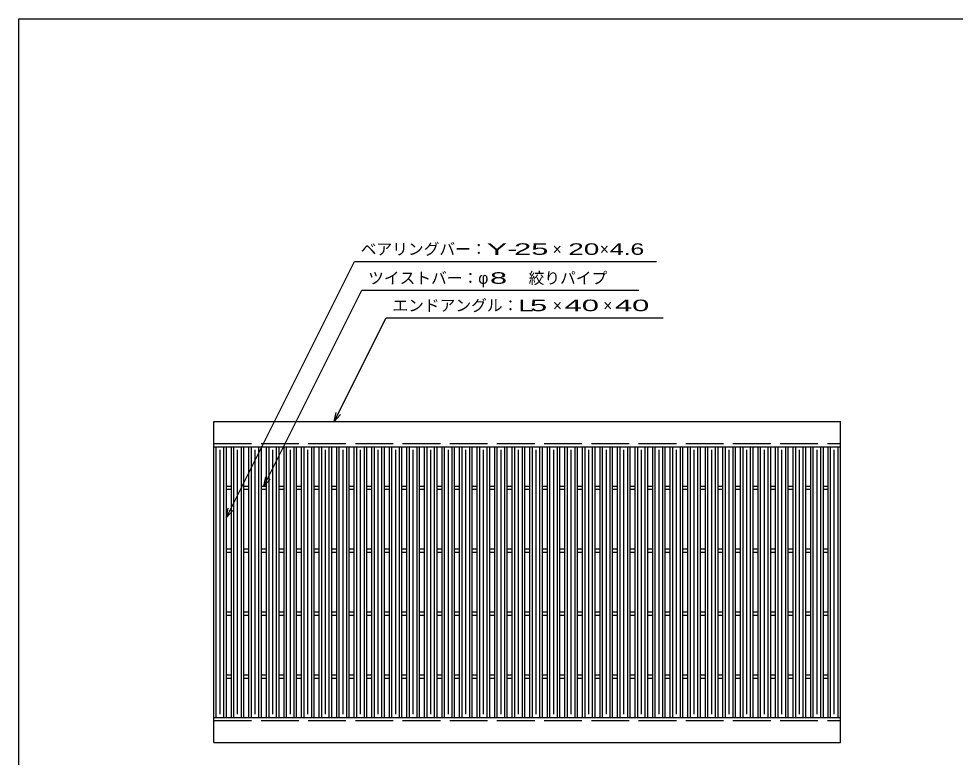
# Model space of a CAD drawing. Units: millimetres, scale not verified. Extents: x -1820 to 1724, y -1285 to 1059.
# Drawn here: x -1736 to -248, y -114 to 1059 of the extents above; entities that cross this region are included whole.
import ezdxf
from ezdxf.enums import TextEntityAlignment as Align

# ---------------------------------------------------------------- set-up
doc = ezdxf.new("R2010")
doc.units = ezdxf.units.MM
doc.header["$LTSCALE"] = 10
doc.linetypes.add('DASHED', pattern=[7.5, 6, -1.5])
for name, color, linetype, lineweight in [('0_2', 150, 'Continuous', 25), ('16', 3, 'Continuous', 25), ('22', 2, 'Continuous', 25)]:
    doc.layers.add(name, color=color, linetype=linetype, lineweight=lineweight)
doc.styles.add('ベクトル', font='')
doc.styles.get('ベクトル').set_extended_font_data('ベクトル')

msp = doc.modelspace()

# ---------------------------------------------------------------- linework, layer by layer
at = {"layer": '0_2'}
for p, q in [((-1736, -1141), (-1736, 1059)), ((-1736, 1059), (1724, 1059))]:
    msp.add_line(p, q, dxfattribs=at)
at = {"layer": '16'}
for p, q in [((-1426, 419), (-430, 419)), ((-1426, 379), (-1426, 419)), ((-430, 379), (-430, 419)), ((-1426, 379), (-430, 379)), ((-1426, -51), (-1426, 379)), ((-1426, 379), (-1406, 379)), ((-1422, -51), (-1422, 379)), ((-1416, -46), (-1416, 374)), ((-1410, -51), (-1410, 379)), ((-1406, -51), (-1406, 379)), ((-1398.1, -51), (-1398.1, 379)), ((-1398.1, 379), (-1378.1, 379)), ((-1394.1, -51), (-1394.1, 379)), ((-1388.1, -46), (-1388.1, 374)), ((-1382.1, -51), (-1382.1, 379)), ((-1378.1, -51), (-1378.1, 379)), ((-1370.2, -51), (-1370.2, 379)), ((-1370.2, 379), (-1350.2, 379)), ((-1366.2, -51), (-1366.2, 379)), ((-1360.2, -46), (-1360.2, 374)), ((-1354.2, -51), (-1354.2, 379)), ((-1350.2, -51), (-1350.2, 379)), ((-1342.3, -51), (-1342.3, 379)), ((-1342.3, 379), (-1322.3, 379)), ((-1338.3, -51), (-1338.3, 379)), ((-1332.3, -46), (-1332.3, 374)), ((-1326.3, -51), (-1326.3, 379)), ((-1322.3, -51), (-1322.3, 379)), ((-1314.4, -51), (-1314.4, 379)), ((-1314.4, 379), (-1294.4, 379)), ((-1310.4, -51), (-1310.4, 379)), ((-1304.4, -46), (-1304.4, 374)), ((-1298.4, -51), (-1298.4, 379)), ((-1294.4, -51), (-1294.4, 379)), ((-1286.5, -51), (-1286.5, 379)), ((-1286.5, 379), (-1266.5, 379)), ((-1282.5, -51), (-1282.5, 379)), ((-1276.5, -46), (-1276.5, 374)), ((-1270.5, -51), (-1270.5, 379)), ((-1266.5, -51), (-1266.5, 379)), ((-1258.6, -51), (-1258.6, 379)), ((-1258.6, 379), (-1238.6, 379)), ((-1254.6, -51), (-1254.6, 379)), ((-1248.6, -46), (-1248.6, 374)), ((-1242.6, -51), (-1242.6, 379)), ((-1238.6, -51), (-1238.6, 379)), ((-1230.7, -51), (-1230.7, 379)), ((-1230.7, 379), (-1210.7, 379)), ((-1226.7, -51), (-1226.7, 379)), ((-1220.7, -46), (-1220.7, 374)), ((-1214.7, -51), (-1214.7, 379)), ((-1210.7, -51), (-1210.7, 379)), ((-1202.8, -51), (-1202.8, 379)), ((-1202.8, 379), (-1182.8, 379)), ((-1198.8, -51), (-1198.8, 379)), ((-1192.8, -46), (-1192.8, 374)), ((-1186.8, -51), (-1186.8, 379)), ((-1182.8, -51), (-1182.8, 379)), ((-1174.9, -51), (-1174.9, 379)), ((-1174.9, 379), (-1154.9, 379)), ((-1170.9, -51), (-1170.9, 379)), ((-1164.9, -46), (-1164.9, 374)), ((-1158.9, -51), (-1158.9, 379)), ((-1154.9, -51), (-1154.9, 379)), ((-1147, -51), (-1147, 379)), ((-1147, 379), (-1127, 379)), ((-1143, -51), (-1143, 379)), ((-1137, -46), (-1137, 374)), ((-1131, -51), (-1131, 379)), ((-1127, -51), (-1127, 379)), ((-1119.1, -51), (-1119.1, 379)), ((-1119.1, 379), (-1099.1, 379)), ((-1115.1, -51), (-1115.1, 379)), ((-1109.1, -46), (-1109.1, 374)), ((-1103.1, -51), (-1103.1, 379)), ((-1099.1, -51), (-1099.1, 379)), ((-1091.2, -51), (-1091.2, 379)), ((-1091.2, 379), (-1071.2, 379)), ((-1087.2, -51), (-1087.2, 379)), ((-1081.2, -46), (-1081.2, 374)), ((-1075.2, -51), (-1075.2, 379)), ((-1071.2, -51), (-1071.2, 379)), ((-1063.3, -51), (-1063.3, 379)), ((-1063.3, 379), (-1043.3, 379)), ((-1059.3, -51), (-1059.3, 379)), ((-1053.3, -46), (-1053.3, 374)), ((-1047.3, -51), (-1047.3, 379)), ((-1043.3, -51), (-1043.3, 379)), ((-1035.4, -51), (-1035.4, 379)), ((-1035.4, 379), (-1015.4, 379)), ((-1031.4, -51), (-1031.4, 379)), ((-1025.4, -46), (-1025.4, 374)), ((-1019.4, -51), (-1019.4, 379)), ((-1015.4, -51), (-1015.4, 379)), ((-1007.5, -51), (-1007.5, 379)), ((-1007.5, 379), (-987.5, 379)), ((-1003.5, -51), (-1003.5, 379)), ((-997.5, -46), (-997.5, 374)), ((-991.5, -51), (-991.5, 379)), ((-987.5, -51), (-987.5, 379)), ((-979.6, -51), (-979.6, 379)), ((-979.6, 379), (-959.6, 379)), ((-975.6, -51), (-975.6, 379)), ((-969.6, -46), (-969.6, 374)), ((-963.6, -51), (-963.6, 379)), ((-959.6, -51), (-959.6, 379)), ((-951.7, -51), (-951.7, 379)), ((-951.7, 379), (-931.7, 379)), ((-947.7, -51), (-947.7, 379)), ((-941.7, -46), (-941.7, 374)), ((-935.7, -51), (-935.7, 379)), ((-931.7, -51), (-931.7, 379)), ((-923.8, -51), (-923.8, 379)), ((-923.8, 379), (-903.8, 379)), ((-919.8, -51), (-919.8, 379)), ((-913.8, -46), (-913.8, 374)), ((-907.8, -51), (-907.8, 379)), ((-903.8, -51), (-903.8, 379)), ((-895.9, -51), (-895.9, 379)), ((-895.9, 379), (-875.9, 379)), ((-891.9, -51), (-891.9, 379)), ((-885.9, -46), (-885.9, 374)), ((-879.9, -51), (-879.9, 379)), ((-875.9, -51), (-875.9, 379)), ((-868, -51), (-868, 379)), ((-868, 379), (-848, 379)), ((-864, -51), (-864, 379)), ((-858, -46), (-858, 374)), ((-852, -51), (-852, 379)), ((-848, -51), (-848, 379)), ((-840.1, -51), (-840.1, 379)), ((-840.1, 379), (-820.1, 379)), ((-836.1, -51), (-836.1, 379)), ((-830.1, -46), (-830.1, 374)), ((-824.1, -51), (-824.1, 379)), ((-820.1, -51), (-820.1, 379)), ((-812.2, -51), (-812.2, 379)), ((-812.2, 379), (-792.2, 379)), ((-808.2, -51), (-808.2, 379)), ((-802.2, -46), (-802.2, 374)), ((-796.2, -51), (-796.2, 379)), ((-792.2, -51), (-792.2, 379)), ((-784.3, -51), (-784.3, 379)), ((-784.3, 379), (-764.3, 379)), ((-780.3, -51), (-780.3, 379)), ((-774.3, -46), (-774.3, 374)), ((-768.3, -51), (-768.3, 379)), ((-764.3, -51), (-764.3, 379)), ((-756.4, -51), (-756.4, 379)), ((-756.4, 379), (-736.4, 379)), ((-752.4, -51), (-752.4, 379)), ((-746.4, -46), (-746.4, 374)), ((-740.4, -51), (-740.4, 379)), ((-736.4, -51), (-736.4, 379)), ((-728.5, -51), (-728.5, 379)), ((-728.5, 379), (-708.5, 379)), ((-724.5, -51), (-724.5, 379)), ((-718.5, -46), (-718.5, 374)), ((-712.5, -51), (-712.5, 379)), ((-708.5, -51), (-708.5, 379)), ((-700.6, -51), (-700.6, 379)), ((-700.6, 379), (-680.6, 379)), ((-696.6, -51), (-696.6, 379)), ((-690.6, -46), (-690.6, 374)), ((-684.6, -51), (-684.6, 379)), ((-680.6, -51), (-680.6, 379)), ((-672.7, -51), (-672.7, 379)), ((-672.7, 379), (-652.7, 379)), ((-668.7, -51), (-668.7, 379)), ((-662.7, -46), (-662.7, 374)), ((-656.7, -51), (-656.7, 379)), ((-652.7, -51), (-652.7, 379)), ((-644.8, -51), (-644.8, 379)), ((-644.8, 379), (-624.8, 379)), ((-640.8, -51), (-640.8, 379)), ((-634.8, -46), (-634.8, 374)), ((-628.8, -51), (-628.8, 379)), ((-624.8, -51), (-624.8, 379)), ((-616.9, -51), (-616.9, 379)), ((-616.9, 379), (-596.9, 379)), ((-612.9, -51), (-612.9, 379)), ((-606.9, -46), (-606.9, 374)), ((-600.9, -51), (-600.9, 379)), ((-596.9, -51), (-596.9, 379)), ((-589, -51), (-589, 379)), ((-589, 379), (-569, 379)), ((-585, -51), (-585, 379)), ((-579, -46), (-579, 374)), ((-573, -51), (-573, 379)), ((-569, -51), (-569, 379)), ((-561.1, -51), (-561.1, 379)), ((-561.1, 379), (-541.1, 379)), ((-557.1, -51), (-557.1, 379)), ((-551.1, -46), (-551.1, 374)), ((-545.1, -51), (-545.1, 379)), ((-541.1, -51), (-541.1, 379)), ((-533.2, -51), (-533.2, 379)), ((-533.2, 379), (-513.2, 379)), ((-529.2, -51), (-529.2, 379)), ((-523.2, -46), (-523.2, 374)), ((-517.2, -51), (-517.2, 379)), ((-513.2, -51), (-513.2, 379)), ((-505.3, -51), (-505.3, 379)), ((-505.3, 379), (-485.3, 379)), ((-501.3, -51), (-501.3, 379)), ((-495.3, -46), (-495.3, 374)), ((-489.3, -51), (-489.3, 379)), ((-485.3, -51), (-485.3, 379)), ((-477.4, -51), (-477.4, 379)), ((-477.4, 379), (-457.4, 379)), ((-473.4, -51), (-473.4, 379)), ((-467.4, -46), (-467.4, 374)), ((-461.4, -51), (-461.4, 379)), ((-457.4, -51), (-457.4, 379)), ((-450, -51), (-450, 379)), ((-450, 379), (-430, 379)), ((-446, -51), (-446, 379)), ((-440, -46), (-440, 374)), ((-434, -51), (-434, 379)), ((-430, -51), (-430, 379)), ((-1406, 316.5), (-1398.1, 316.5)), ((-1378.1, 316.5), (-1370.2, 316.5)), ((-1350.2, 316.5), (-1342.3, 316.5)), ((-1322.3, 316.5), (-1314.4, 316.5)), ((-1294.4, 316.5), (-1286.5, 316.5)), ((-1266.5, 316.5), (-1258.6, 316.5)), ((-1238.6, 316.5), (-1230.7, 316.5)), ((-1210.7, 316.5), (-1202.8, 316.5)), ((-1182.8, 316.5), (-1174.9, 316.5)), ((-1154.9, 316.5), (-1147, 316.5)), ((-1127, 316.5), (-1119.1, 316.5)), ((-1099.1, 316.5), (-1091.2, 316.5)), ((-1071.2, 316.5), (-1063.3, 316.5)), ((-1043.3, 316.5), (-1035.4, 316.5)), ((-1015.4, 316.5), (-1007.5, 316.5)), ((-987.5, 316.5), (-979.6, 316.5)), ((-959.6, 316.5), (-951.7, 316.5)), ((-931.7, 316.5), (-923.8, 316.5)), ((-903.8, 316.5), (-895.9, 316.5)), ((-875.9, 316.5), (-868, 316.5)), ((-848, 316.5), (-840.1, 316.5)), ((-820.1, 316.5), (-812.2, 316.5)), ((-792.2, 316.5), (-784.3, 316.5)), ((-764.3, 316.5), (-756.4, 316.5)), ((-736.4, 316.5), (-728.5, 316.5)), ((-708.5, 316.5), (-700.6, 316.5)), ((-680.6, 316.5), (-672.7, 316.5)), ((-652.7, 316.5), (-644.8, 316.5)), ((-624.8, 316.5), (-616.9, 316.5)), ((-596.9, 316.5), (-589, 316.5)), ((-569, 316.5), (-561.1, 316.5)), ((-541.1, 316.5), (-533.2, 316.5)), ((-513.2, 316.5), (-505.3, 316.5)), ((-485.3, 316.5), (-477.4, 316.5)), ((-457.4, 316.5), (-449.5, 316.5)), ((-1406, 311.5), (-1398.1, 311.5)), ((-1378.1, 311.5), (-1370.2, 311.5)), ((-1350.2, 311.5), (-1342.3, 311.5)), ((-1322.3, 311.5), (-1314.4, 311.5)), ((-1294.4, 311.5), (-1286.5, 311.5)), ((-1266.5, 311.5), (-1258.6, 311.5)), ((-1238.6, 311.5), (-1230.7, 311.5)), ((-1210.7, 311.5), (-1202.8, 311.5)), ((-1182.8, 311.5), (-1174.9, 311.5)), ((-1154.9, 311.5), (-1147, 311.5)), ((-1127, 311.5), (-1119.1, 311.5)), ((-1099.1, 311.5), (-1091.2, 311.5)), ((-1071.2, 311.5), (-1063.3, 311.5)), ((-1043.3, 311.5), (-1035.4, 311.5)), ((-1015.4, 311.5), (-1007.5, 311.5)), ((-987.5, 311.5), (-979.6, 311.5)), ((-959.6, 311.5), (-951.7, 311.5)), ((-931.7, 311.5), (-923.8, 311.5)), ((-903.8, 311.5), (-895.9, 311.5)), ((-875.9, 311.5), (-868, 311.5)), ((-848, 311.5), (-840.1, 311.5)), ((-820.1, 311.5), (-812.2, 311.5)), ((-792.2, 311.5), (-784.3, 311.5)), ((-764.3, 311.5), (-756.4, 311.5)), ((-736.4, 311.5), (-728.5, 311.5)), ((-708.5, 311.5), (-700.6, 311.5)), ((-680.6, 311.5), (-672.7, 311.5)), ((-652.7, 311.5), (-644.8, 311.5)), ((-624.8, 311.5), (-616.9, 311.5)), ((-596.9, 311.5), (-589, 311.5)), ((-569, 311.5), (-561.1, 311.5)), ((-541.1, 311.5), (-533.2, 311.5)), ((-513.2, 311.5), (-505.3, 311.5)), ((-485.3, 311.5), (-477.4, 311.5)), ((-457.4, 311.5), (-449.5, 311.5)), ((-1406, 216.5), (-1398.1, 216.5)), ((-1406, 211.5), (-1398.1, 211.5)), ((-1378.1, 216.5), (-1370.2, 216.5)), ((-1378.1, 211.5), (-1370.2, 211.5)), ((-1350.2, 216.5), (-1342.3, 216.5)), ((-1350.2, 211.5), (-1342.3, 211.5)), ((-1322.3, 216.5), (-1314.4, 216.5)), ((-1322.3, 211.5), (-1314.4, 211.5)), ((-1294.4, 216.5), (-1286.5, 216.5)), ((-1294.4, 211.5), (-1286.5, 211.5)), ((-1266.5, 216.5), (-1258.6, 216.5)), ((-1266.5, 211.5), (-1258.6, 211.5)), ((-1238.6, 216.5), (-1230.7, 216.5)), ((-1238.6, 211.5), (-1230.7, 211.5)), ((-1210.7, 216.5), (-1202.8, 216.5)), ((-1210.7, 211.5), (-1202.8, 211.5)), ((-1182.8, 216.5), (-1174.9, 216.5)), ((-1182.8, 211.5), (-1174.9, 211.5)), ((-1154.9, 216.5), (-1147, 216.5)), ((-1154.9, 211.5), (-1147, 211.5)), ((-1127, 216.5), (-1119.1, 216.5)), ((-1127, 211.5), (-1119.1, 211.5)), ((-1099.1, 216.5), (-1091.2, 216.5)), ((-1099.1, 211.5), (-1091.2, 211.5)), ((-1071.2, 216.5), (-1063.3, 216.5)), ((-1071.2, 211.5), (-1063.3, 211.5)), ((-1043.3, 216.5), (-1035.4, 216.5)), ((-1043.3, 211.5), (-1035.4, 211.5)), ((-1015.4, 216.5), (-1007.5, 216.5)), ((-1015.4, 211.5), (-1007.5, 211.5)), ((-987.5, 216.5), (-979.6, 216.5)), ((-987.5, 211.5), (-979.6, 211.5)), ((-959.6, 216.5), (-951.7, 216.5)), ((-959.6, 211.5), (-951.7, 211.5)), ((-931.7, 216.5), (-923.8, 216.5)), ((-931.7, 211.5), (-923.8, 211.5)), ((-903.8, 216.5), (-895.9, 216.5)), ((-903.8, 211.5), (-895.9, 211.5)), ((-875.9, 216.5), (-868, 216.5)), ((-875.9, 211.5), (-868, 211.5)), ((-848, 216.5), (-840.1, 216.5)), ((-848, 211.5), (-840.1, 211.5)), ((-820.1, 216.5), (-812.2, 216.5)), ((-820.1, 211.5), (-812.2, 211.5)), ((-792.2, 216.5), (-784.3, 216.5)), ((-792.2, 211.5), (-784.3, 211.5)), ((-764.3, 216.5), (-756.4, 216.5)), ((-764.3, 211.5), (-756.4, 211.5)), ((-736.4, 216.5), (-728.5, 216.5)), ((-736.4, 211.5), (-728.5, 211.5)), ((-708.5, 216.5), (-700.6, 216.5)), ((-708.5, 211.5), (-700.6, 211.5)), ((-680.6, 216.5), (-672.7, 216.5)), ((-680.6, 211.5), (-672.7, 211.5)), ((-652.7, 216.5), (-644.8, 216.5)), ((-652.7, 211.5), (-644.8, 211.5)), ((-624.8, 216.5), (-616.9, 216.5)), ((-624.8, 211.5), (-616.9, 211.5)), ((-596.9, 216.5), (-589, 216.5)), ((-596.9, 211.5), (-589, 211.5)), ((-569, 216.5), (-561.1, 216.5)), ((-569, 211.5), (-561.1, 211.5)), ((-541.1, 216.5), (-533.2, 216.5)), ((-541.1, 211.5), (-533.2, 211.5)), ((-513.2, 216.5), (-505.3, 216.5)), ((-513.2, 211.5), (-505.3, 211.5)), ((-485.3, 216.5), (-477.4, 216.5)), ((-485.3, 211.5), (-477.4, 211.5)), ((-457.4, 216.5), (-449.5, 216.5)), ((-457.4, 211.5), (-449.5, 211.5)), ((-1406, 116.5), (-1398.1, 116.5)), ((-1406, 111.5), (-1398.1, 111.5)), ((-1378.1, 116.5), (-1370.2, 116.5)), ((-1378.1, 111.5), (-1370.2, 111.5)), ((-1350.2, 116.5), (-1342.3, 116.5)), ((-1350.2, 111.5), (-1342.3, 111.5)), ((-1322.3, 116.5), (-1314.4, 116.5)), ((-1322.3, 111.5), (-1314.4, 111.5)), ((-1294.4, 116.5), (-1286.5, 116.5)), ((-1294.4, 111.5), (-1286.5, 111.5)), ((-1266.5, 116.5), (-1258.6, 116.5)), ((-1266.5, 111.5), (-1258.6, 111.5)), ((-1238.6, 116.5), (-1230.7, 116.5)), ((-1238.6, 111.5), (-1230.7, 111.5)), ((-1210.7, 116.5), (-1202.8, 116.5)), ((-1210.7, 111.5), (-1202.8, 111.5)), ((-1182.8, 116.5), (-1174.9, 116.5)), ((-1182.8, 111.5), (-1174.9, 111.5)), ((-1154.9, 116.5), (-1147, 116.5)), ((-1154.9, 111.5), (-1147, 111.5)), ((-1127, 116.5), (-1119.1, 116.5)), ((-1127, 111.5), (-1119.1, 111.5)), ((-1099.1, 116.5), (-1091.2, 116.5)), ((-1099.1, 111.5), (-1091.2, 111.5)), ((-1071.2, 116.5), (-1063.3, 116.5)), ((-1071.2, 111.5), (-1063.3, 111.5)), ((-1043.3, 116.5), (-1035.4, 116.5)), ((-1043.3, 111.5), (-1035.4, 111.5)), ((-1015.4, 116.5), (-1007.5, 116.5)), ((-1015.4, 111.5), (-1007.5, 111.5)), ((-987.5, 116.5), (-979.6, 116.5)), ((-987.5, 111.5), (-979.6, 111.5)), ((-959.6, 116.5), (-951.7, 116.5)), ((-959.6, 111.5), (-951.7, 111.5)), ((-931.7, 116.5), (-923.8, 116.5)), ((-931.7, 111.5), (-923.8, 111.5)), ((-903.8, 116.5), (-895.9, 116.5)), ((-903.8, 111.5), (-895.9, 111.5)), ((-875.9, 116.5), (-868, 116.5)), ((-875.9, 111.5), (-868, 111.5)), ((-848, 116.5), (-840.1, 116.5)), ((-848, 111.5), (-840.1, 111.5)), ((-820.1, 116.5), (-812.2, 116.5)), ((-820.1, 111.5), (-812.2, 111.5)), ((-792.2, 116.5), (-784.3, 116.5)), ((-792.2, 111.5), (-784.3, 111.5)), ((-764.3, 116.5), (-756.4, 116.5)), ((-764.3, 111.5), (-756.4, 111.5)), ((-736.4, 116.5), (-728.5, 116.5)), ((-736.4, 111.5), (-728.5, 111.5)), ((-708.5, 116.5), (-700.6, 116.5)), ((-708.5, 111.5), (-700.6, 111.5)), ((-680.6, 116.5), (-672.7, 116.5)), ((-680.6, 111.5), (-672.7, 111.5)), ((-652.7, 116.5), (-644.8, 116.5)), ((-652.7, 111.5), (-644.8, 111.5)), ((-624.8, 116.5), (-616.9, 116.5)), ((-624.8, 111.5), (-616.9, 111.5)), ((-596.9, 116.5), (-589, 116.5)), ((-596.9, 111.5), (-589, 111.5)), ((-569, 116.5), (-561.1, 116.5)), ((-569, 111.5), (-561.1, 111.5)), ((-541.1, 116.5), (-533.2, 116.5)), ((-541.1, 111.5), (-533.2, 111.5)), ((-513.2, 116.5), (-505.3, 116.5)), ((-513.2, 111.5), (-505.3, 111.5)), ((-485.3, 116.5), (-477.4, 116.5)), ((-485.3, 111.5), (-477.4, 111.5)), ((-457.4, 116.5), (-449.5, 116.5)), ((-457.4, 111.5), (-449.5, 111.5)), ((-1406, 16.5), (-1398.1, 16.5)), ((-1378.1, 16.5), (-1370.2, 16.5)), ((-1350.2, 16.5), (-1342.3, 16.5)), ((-1322.3, 16.5), (-1314.4, 16.5)), ((-1294.4, 16.5), (-1286.5, 16.5)), ((-1266.5, 16.5), (-1258.6, 16.5)), ((-1238.6, 16.5), (-1230.7, 16.5)), ((-1210.7, 16.5), (-1202.8, 16.5)), ((-1182.8, 16.5), (-1174.9, 16.5)), ((-1154.9, 16.5), (-1147, 16.5)), ((-1127, 16.5), (-1119.1, 16.5)), ((-1099.1, 16.5), (-1091.2, 16.5)), ((-1071.2, 16.5), (-1063.3, 16.5)), ((-1043.3, 16.5), (-1035.4, 16.5)), ((-1015.4, 16.5), (-1007.5, 16.5)), ((-987.5, 16.5), (-979.6, 16.5)), ((-959.6, 16.5), (-951.7, 16.5)), ((-931.7, 16.5), (-923.8, 16.5)), ((-903.8, 16.5), (-895.9, 16.5)), ((-875.9, 16.5), (-868, 16.5)), ((-848, 16.5), (-840.1, 16.5)), ((-820.1, 16.5), (-812.2, 16.5)), ((-792.2, 16.5), (-784.3, 16.5)), ((-764.3, 16.5), (-756.4, 16.5)), ((-736.4, 16.5), (-728.5, 16.5)), ((-708.5, 16.5), (-700.6, 16.5)), ((-680.6, 16.5), (-672.7, 16.5)), ((-652.7, 16.5), (-644.8, 16.5)), ((-624.8, 16.5), (-616.9, 16.5)), ((-596.9, 16.5), (-589, 16.5)), ((-569, 16.5), (-561.1, 16.5)), ((-541.1, 16.5), (-533.2, 16.5)), ((-513.2, 16.5), (-505.3, 16.5)), ((-485.3, 16.5), (-477.4, 16.5)), ((-457.4, 16.5), (-449.5, 16.5)), ((-1406, 11.5), (-1398.1, 11.5)), ((-1378.1, 11.5), (-1370.2, 11.5)), ((-1350.2, 11.5), (-1342.3, 11.5)), ((-1322.3, 11.5), (-1314.4, 11.5)), ((-1294.4, 11.5), (-1286.5, 11.5)), ((-1266.5, 11.5), (-1258.6, 11.5)), ((-1238.6, 11.5), (-1230.7, 11.5)), ((-1210.7, 11.5), (-1202.8, 11.5)), ((-1182.8, 11.5), (-1174.9, 11.5)), ((-1154.9, 11.5), (-1147, 11.5)), ((-1127, 11.5), (-1119.1, 11.5)), ((-1099.1, 11.5), (-1091.2, 11.5)), ((-1071.2, 11.5), (-1063.3, 11.5)), ((-1043.3, 11.5), (-1035.4, 11.5)), ((-1015.4, 11.5), (-1007.5, 11.5)), ((-987.5, 11.5), (-979.6, 11.5)), ((-959.6, 11.5), (-951.7, 11.5)), ((-931.7, 11.5), (-923.8, 11.5)), ((-903.8, 11.5), (-895.9, 11.5)), ((-875.9, 11.5), (-868, 11.5)), ((-848, 11.5), (-840.1, 11.5)), ((-820.1, 11.5), (-812.2, 11.5)), ((-792.2, 11.5), (-784.3, 11.5)), ((-764.3, 11.5), (-756.4, 11.5)), ((-736.4, 11.5), (-728.5, 11.5)), ((-708.5, 11.5), (-700.6, 11.5)), ((-680.6, 11.5), (-672.7, 11.5)), ((-652.7, 11.5), (-644.8, 11.5)), ((-624.8, 11.5), (-616.9, 11.5)), ((-596.9, 11.5), (-589, 11.5)), ((-569, 11.5), (-561.1, 11.5)), ((-541.1, 11.5), (-533.2, 11.5)), ((-513.2, 11.5), (-505.3, 11.5)), ((-485.3, 11.5), (-477.4, 11.5)), ((-457.4, 11.5), (-449.5, 11.5)), ((-1426, -51), (-430, -51)), ((-1426, -91), (-1426, -51)), ((-1426, -51), (-1406, -51)), ((-1398.1, -51), (-1378.1, -51)), ((-1370.2, -51), (-1350.2, -51)), ((-1342.3, -51), (-1322.3, -51)), ((-1314.4, -51), (-1294.4, -51)), ((-1286.5, -51), (-1266.5, -51)), ((-1258.6, -51), (-1238.6, -51)), ((-1230.7, -51), (-1210.7, -51)), ((-1202.8, -51), (-1182.8, -51)), ((-1174.9, -51), (-1154.9, -51)), ((-1147, -51), (-1127, -51)), ((-1119.1, -51), (-1099.1, -51)), ((-1091.2, -51), (-1071.2, -51)), ((-1063.3, -51), (-1043.3, -51)), ((-1035.4, -51), (-1015.4, -51)), ((-1007.5, -51), (-987.5, -51)), ((-979.6, -51), (-959.6, -51)), ((-951.7, -51), (-931.7, -51)), ((-923.8, -51), (-903.8, -51)), ((-895.9, -51), (-875.9, -51)), ((-868, -51), (-848, -51)), ((-840.1, -51), (-820.1, -51)), ((-812.2, -51), (-792.2, -51)), ((-784.3, -51), (-764.3, -51)), ((-756.4, -51), (-736.4, -51)), ((-728.5, -51), (-708.5, -51)), ((-700.6, -51), (-680.6, -51)), ((-672.7, -51), (-652.7, -51)), ((-644.8, -51), (-624.8, -51)), ((-616.9, -51), (-596.9, -51)), ((-589, -51), (-569, -51)), ((-561.1, -51), (-541.1, -51)), ((-533.2, -51), (-513.2, -51)), ((-505.3, -51), (-485.3, -51)), ((-477.4, -51), (-457.4, -51)), ((-450, -51), (-430, -51)), ((-430, -91), (-430, -51)), ((-1426, -91), (-430, -91))]:
    msp.add_line(p, q, dxfattribs=at)
at = {"layer": '16', "linetype": 'DASHED'}
for p, q in [((-1426, 384), (-430, 384)), ((-1426, -56), (-430, -56))]:
    msp.add_line(p, q, dxfattribs=at)
at = {"layer": '22', "color": 4}
for p, q in [((-1406, 266.5), (-1202.5, 673.5)), ((-1202.5, 673.5), (-722.5, 673.5)), ((-1346.25, 316.5), (-1190.75, 627.5)), ((-1190.75, 627.5), (-750.75, 627.5)), ((-1234.65, 419), (-1152.15, 584)), ((-1152.15, 584), (-712.15, 584)), ((-1234.65, 419), (-1231.65, 433.6)), ((-1234.65, 419), (-1224.65, 430)), ((-1346.25, 316.5), (-1343.25, 331.1)), ((-1346.25, 316.5), (-1336.25, 327.5)), ((-1406, 266.5), (-1403, 281.1)), ((-1406, 266.5), (-1396, 277.5))]:
    msp.add_line(p, q, dxfattribs=at)

# ---------------------------------------------------------------- texts
at = {"layer": '22', "style": 'ベクトル'}
for s, p in [('ベアリングバー：', (-1192.5, 693)), ('×', (-887.5, 693)), ('×', (-812.5, 693)), ('ツイストバー：', (-1180.75, 647)), ('絞りパイプ', (-925.75, 647)), ('φ', (-1005.75, 647)), ('エンドアングル：', (-1142.15, 603.5)), ('×', (-887.15, 603.5)), ('×', (-807.15, 603.5))]:
    msp.add_text(s, height=18.33, dxfattribs=at).set_placement(p, align=Align.MIDDLE_LEFT)
for s, width, p in [('Y-', 2, (-992.5, 693)), (' 25 ', 2, (-962.5, 693)), ('20', 1.8, (-862.5, 693)), (' 4.6 ', 1.6, (-807.5, 693)), (' 8 ', 2, (-1000.75, 647)), ('L', 1.8, (-942.15, 603.5)), (' 5 ', 2, (-937.15, 603.5)), (' 40 ', 2, (-882.15, 603.5)), (' 40 ', 2, (-802.15, 603.5))]:
    msp.add_text(s, height=18.33, dxfattribs=dict(at, width=width)).set_placement(p, align=Align.MIDDLE_LEFT)

doc.saveas('drawing.dxf')
